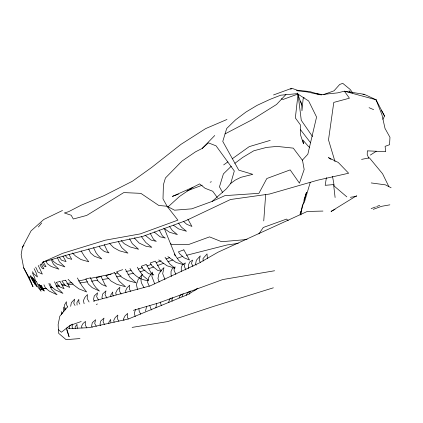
<?xml version="1.0" encoding="UTF-8"?>
<svg xmlns="http://www.w3.org/2000/svg" width="423" height="423" viewBox="0 0 423 423"><rect width="100%" height="100%" fill="white"/><g stroke="black" fill="none" stroke-linecap="round" stroke-linejoin="round"><path stroke-width="0.63" d="M61.631 314.664L61.642 311.624L62.393 313.427M297.982 94.63L295.349 117.922L300.341 124.78L300.504 134.831L303.492 143.852L302.852 140.008L308.658 146.712L309.758 147.32M263.746 220.906L265.655 194.686M62.488 210.48L43.796 219.474L31.053 230.889L22.424 247.244L21.15 254.667L23.662 267.785L32.999 286.762L29.636 278.514L29.88 276.557M300.864 214.937L302.397 205.065M326.397 177.586L325.197 185.327L333.588 184.581L335.106 197.509M70.673 306.331L71.355 302.641L74.67 299.167L73.761 303.222L75.03 305.506M155.854 307.817L156.669 303.555M69.134 328.65L69.652 326.064L71.508 324.578M160.788 302.048L160.529 303.217L161.449 305.596M72.756 324.05L72.032 326.99L72.983 328.703M145.47 311.132L146.622 306.527M300.15 213.345L300.653 211.442M300.076 214.831L306.506 192.296L303.899 200.195M226.961 119.476L205.663 128.597L180.965 144.354L151.593 167.503L132.399 181.24L104.201 195.585L81.121 205.229L68.552 211.717L64.365 212.959L71.191 215.244L73.29 219.008L86.726 215.423L123.77 192.587L140.87 193.353L158.778 205.462L167.085 206.255L174.53 210.194L191.751 208.846L212.119 201.406L226.368 188.854L230.746 183.413L234.316 170.987L216.058 145.835L208.407 142.863L202.21 148.431L195.6 151.778L182.107 160.983L165.425 177.993L163.415 184.729L163.003 198.879L167.085 206.255L177.919 220.134L140.203 233.908L105.406 240.164L62.71 253.308L42.771 262.191L67.585 254.9L111.482 243.045L142.71 236.415L185.983 220.61L230.493 199.508L269.525 194.035L317.52 180.23L348.637 173.224L338.273 162.464L328.428 157.594L331.04 159.397M310.281 182.287L304.322 202.427L302.768 204.362M135.587 309.446L134.329 313.031L135.186 316.684M172.706 297.644L171.775 300.071L172.251 301.171M181.975 296.56L183.143 293.525M189.255 294.054L190.424 291.019M179.066 297.808L180.304 295.154L182.006 294.175M186.342 295.302L187.585 292.647L189.853 291.347M382.863 119.318L384.544 116.061L376.036 99.759L364.229 94.303L344.401 91.194L337.586 92.88L319.873 94.747L307.267 91.939L296.47 90.649M304.074 97.364L303.111 98.987L301.959 110.81L301.779 105.01L300.674 101.319M258.892 233.935L263.265 227.484L286.588 219.066L288.222 220.695M22.424 247.244L23.952 245.218M38.387 226.998L41.692 222.953M67.458 306.971L59.823 316.214L58.141 324.526L58.58 333.266L66.099 339.653L79.973 338.564M194.511 290.85L196.24 288.999M285.964 94.466L276.557 104.465L252.409 119.593L225.047 133.895M290.892 89.232L291.791 88.28L297.364 90.247L309.678 91.569L321.369 94.985M202.21 148.431L214.752 135.497M231.323 166.191L223.397 173.901L219.463 186.844L222.662 192.592M167.852 207.074L179.526 196.457L193.02 187.252L199.63 183.899L205.097 188.293L212.753 191.265L217.316 197.552M234.871 163.32L242.717 157.425L253.784 150.789L266.416 147.437L276.933 146.406L293.276 148.129L302.619 160.529M230.746 183.413L235.246 180.113L240.846 177.332L252.801 174.339L238.768 170.157L222.768 141.414L226.707 128.47L235.558 119.857L246.027 111.995L257.089 105.359L269.911 99.416L280.655 95.207L297.242 93.636L308.658 100.986L316.573 117.039L307.833 154.221L302.461 160.037L304.169 169.507L299.452 183.175L290.167 169.893L266.828 178.517L258.913 193.337L224.941 195.627L212.119 201.406M223.656 164.907L227.923 161.861M232.185 158.815L249.242 146.628L270.218 140.383M290.696 88.994L291.791 88.28L273.522 94.953M197.943 288.174L188.573 294.249L128.449 318.979L89.232 327.64L69.721 328.597L66.95 327.624M370.326 155.077L376.28 151.286M356.769 195.627L331.019 211.452L335.064 209.348M171.236 298.014L170.104 298.664L168.862 301.319L168.867 302.598M193.02 187.252L172.373 196.42L178.469 194.131M96.296 304.433L97.396 304.01M371.151 208.624L375.428 206.979M376.65 206.514L379.706 205.34M187.003 190.921L202.242 185.195M210.168 182.218L211.384 181.758M298.051 93.98L283.156 99.421L281.295 98.797M323.769 94.546L334.033 90.802L339.695 84.463L342.757 83.347L350.165 89.438L352.808 93.039M122.665 269.647L116.51 271.899L121.845 277.292L127.656 280.507L136.111 282.839L129.866 277.261L125.388 269.218M138.236 269.155L142.567 267.574M146.897 265.993L151.223 264.412M156.172 262.604L161.121 260.795M166.065 258.987L169.776 257.633M140.129 271.889L145.078 270.08M148.785 268.727L153.729 266.918M157.441 265.565L163.622 263.307M167.947 261.726L172.891 259.923M177.221 258.342L182.784 256.306M373.271 209.343L381.541 206.324L389.869 204.832M81.216 321.512L69.932 325.472L61.42 332.235L58.358 329.633M273.364 287.809L212.727 306.67L167.677 321.58L132.135 327.397M133.372 310.345L158.921 302.857L222.784 279.534L274.601 270.752M93.34 301.165L150.218 285.853L199.339 262.953L217.893 252.267L307.22 211.468L322.939 211.066M186.575 255.275L227.188 244.938L238.244 243.389M61.684 284.764L64.259 284.193M66.829 283.622L71.973 282.479M78.398 281.052L86.112 279.339M90.612 278.345L111.201 274.125M45.858 288.195L40.798 289.29L46.62 288.322M50.284 287.238L51.548 286.963M55.973 286.006L59.135 285.324M116.547 276.891L121.01 275.944M128.021 274.453L133.758 273.237M361.57 159.392L369.379 157.821L382.598 173.79L388.88 186.654M115.072 273.432L117.647 272.967M126.022 271.46L131.178 270.535M50.501 287.677L52.441 287.354M56.322 286.709L59.558 286.17M62.144 285.742L65.38 285.202M350.35 197.303L356.637 196.277M67.976 284.806L73.174 284.007M79.672 283.008L87.466 281.808M91.363 281.21L97.856 280.211M102.403 279.513L108.896 278.514M362.945 94.44L364.229 94.303M247.101 239.503L221.589 241.707L209.538 236.88L189.171 244.32L172.029 244.621L170.443 243.632M371.22 182.937L385.443 184.856L391.111 187.775M315.637 93.441L321.908 94.546M148.182 280.666C140.542 279.989 133.457 275.384 129.993 268.51M161.11 271.228L157.657 270.382L151.656 265.496L150.255 262.984L155.336 261.128L160.106 269.7L161.47 270.678M150.969 274.226L148.669 273.665L142.662 268.779L141.266 266.268L146.342 264.412L151.117 272.983L153.845 274.934L152.116 274.511M368.803 158.202L367.206 154.585L367.338 150.842L385.665 151.693L385.099 146.342L389.541 144.724L389.964 137.311L385.009 128.407L382.017 114.945L376.036 99.759L344.401 91.194L349.424 98.199L333.789 102.403L328.502 139.897L335.021 161.665M183.418 264.661L176.142 262.471L167.862 256.581M369.062 107.685L373.636 109.647M173.414 225.21L178.585 228.891L186.469 231.265L181.451 227.156L178.464 222.99M163.791 228.166L169.48 232.216L177.369 234.591L172.346 230.482L169.364 226.316M158.762 259.907L167.037 265.797L174.921 268.171L169.903 264.063L165.049 257.29M148.42 280.116L143.318 276.039L138.855 270.075L137.338 267.199M154.099 231.915L160.1 236.801L165.277 238.07L162.548 236.119L159.111 229.948M145.105 235.199L151.111 240.084L156.288 241.353L153.56 239.402L150.123 233.232M183.524 264.433L179.008 260.737L174.154 253.964M346.834 196.859L334.276 186.136L332.531 176.439M183.36 221.319L186.733 224.29L191.931 226.442L187.897 219.193M72.396 252.98L75.527 256L80.989 259.563L88.793 261.779L84.182 255.926L81.089 250.865M349.044 90.786L350.44 92.182M121.179 240.565L124.288 243.711L130.099 246.926L138.559 249.258L132.309 243.68L129.538 238.704M109.652 243.548L113.65 247.598L119.46 250.807L127.92 253.144L121.676 247.566L118.287 241.485M68.087 279.275L73.433 284.79L78.863 288.824L86.599 291.933L81.999 285.9L77.335 277.964M134.244 237.853L139.13 243.04L145.856 246.218L151.82 247.296L145.761 242.458L141.303 236.494M65.031 255.148L67.347 258.041L71.773 259.362L68.949 254.419M58.929 256.888L61.631 260.261L66.057 261.588L62.916 256.089M300.573 129.782L310.598 142.794M312.549 136.592L301.266 120.296L298.13 94.625M174.604 254.53L175.339 255.603L164.256 228.293M33.295 281.602L35.178 284.351L32.106 277.345M32.539 271.698L33.734 273.787L37.414 276.943L36.352 273.332L34.12 268.626M30.572 275.389L31.767 277.483L35.447 280.634L34.385 277.023L32.428 272.904M381.509 110.604L384.544 116.061M200.454 262.609L199.17 260.309L200.248 255.883L196.335 260.272L195.585 264.084L196.182 265.168M171.664 276.409L171.056 275.31L171.04 271.392L172.288 268.637L175.138 266.876L173.964 270.011L175.873 274.421M144.063 287.714L141.335 282.813L140.88 279.206L142.239 274.331L138.088 279.651L136.402 284.589L137.538 289.512M130.649 291.384L129.39 289.115L129.687 285.224L127.059 287.841L125.557 290.855L125.996 292.679M140.764 314.189L139.246 311.465L138.871 308.504M121.121 294.011L119.545 291.183L119.846 287.286L117.213 289.908L115.712 292.922L116.151 294.746M128.291 318.921L127.344 317.224L127.635 313.417L125.018 315.891L123.521 318.794L123.965 320.597M113.417 296.058L112.793 294.937L112.703 291.997L110.773 295.011L110.921 296.787M106.961 298.157L105.057 294.731L105.993 290.871L102.641 294.022L101.938 297.543L102.551 298.643M118.789 321.163L117.531 318.9L117.821 315.093L115.204 317.567L113.708 320.47L114.147 322.273M98.564 300.092L96.656 296.671L97.591 292.811L94.239 295.963L93.536 299.479L94.456 301.134M104.671 324.721L103.085 321.871L104.01 318.117L100.669 321.089L99.976 324.515L100.589 325.615M89.079 301.996L87.191 298.601L87.471 294.551L84.87 297.427L83.389 300.642L84.135 303.74M96.296 326.323L94.704 323.473L95.635 319.719L92.293 322.691L91.601 326.117L92.214 327.217M79.836 304.089L78.905 302.413L78.805 299.373L76.901 302.614L77.102 305.057M86.842 327.862L85.266 325.028L85.515 321.401L82.966 323.579L81.528 326.249L81.983 328.01M67.743 307.013L66.501 304.777L66.4 301.736L64.497 304.978L64.698 307.421L65.803 309.403M77.732 328.227L77.108 327.111L76.986 324.335L75.13 326.958L75.289 328.645M23.662 267.785L29.636 278.514M31.693 278.657L33.174 281.496M30.17 276.24L36.701 286.768L32.793 278.017M54.477 281.781L57.422 287.904L62.942 293.403L55.223 289.797L51.432 286.768L49.835 283.442M48.825 283.616L51.527 289.232L57.047 294.736L49.327 291.124L45.536 288.095L43.944 284.774M104.291 244.631L107.442 251.273L108.991 252.885L104.359 251.5L100.325 248.269L99.246 245.996M93.552 247.624L95.868 252.51L98.162 255.582L101.811 258.934L94.493 256.306L90.543 252.922L88.64 248.914M57.354 257.596L59.32 261.752L64.872 266.887L57.089 264.126L53.277 261.409L52.214 259.167M51.389 259.912L53.356 264.068L58.903 269.202L51.125 266.448L47.313 263.725L45.985 260.928M38.229 265.448L42.326 274.093L38.049 272.121L35.675 267.119M192.93 266.548L191.497 263.243L192.671 260.108L189.821 261.863L188.579 264.624L188.589 268.536M185.866 269.916L184.195 266.062L185.369 262.926L182.519 264.687L181.277 267.442L181.287 271.355M149.266 286.249L147.574 282.252L148.732 277.509L152.444 272.079L151.883 276.505L154.702 283.896M64.915 310.085L63.662 307.077L63.72 311.777M164.975 279.608L162.686 273.628L163.965 267.632L161.56 270.006L158.815 274.115L157.985 278.493L159.185 281.982M149.763 305.655L151.408 309.937M297.353 93.039L301.779 105.01M66.654 329.628L69.108 336.808L66.612 328.248M376.036 99.759L376.502 101.668M108.885 323.505L108.785 322.342L110.704 319.455L110.8 322.342M207.392 258.538L207.032 253.932L203.019 258.58L203.199 261.049M41.184 263.941L39.989 265.121L42.363 268.468L43.929 268.864L41.184 263.941M43.278 261.816L42.083 262.995L44.463 266.347L46.028 266.744L43.278 261.816M114.49 272.634L105.872 275.78L111.207 281.179L117.018 284.393L125.478 286.725L119.228 281.147L114.49 272.634M183.825 249.85L178.464 251.812L179.474 253.626L184.285 257.871L189.488 260.023L183.825 249.85M60.003 281.507L56.233 282.358L59.696 286.836L64.085 288.666L60.003 281.507M65.655 280.232L61.885 281.084L65.343 285.562L69.737 287.391L65.655 280.232M90.443 277.853L85.832 278.894L88.28 283.986L92.214 287.651L99.468 291.077L95.841 287.481L93.552 284.33L90.443 277.853M101.071 276.573L96.322 277.641L97.94 281.015L101.954 284.552L106.548 286.466L105.004 284.764L101.071 276.573M36.415 281.538L34.395 280.502L37.039 286.001L41.079 291.246L36.415 281.538M41.539 285.784L40.465 285.218L42.792 289.311L44.256 291.056L41.539 285.784M39.667 284.827L38.593 284.261L40.92 288.349L42.385 290.099L39.667 284.827"/></g></svg>
